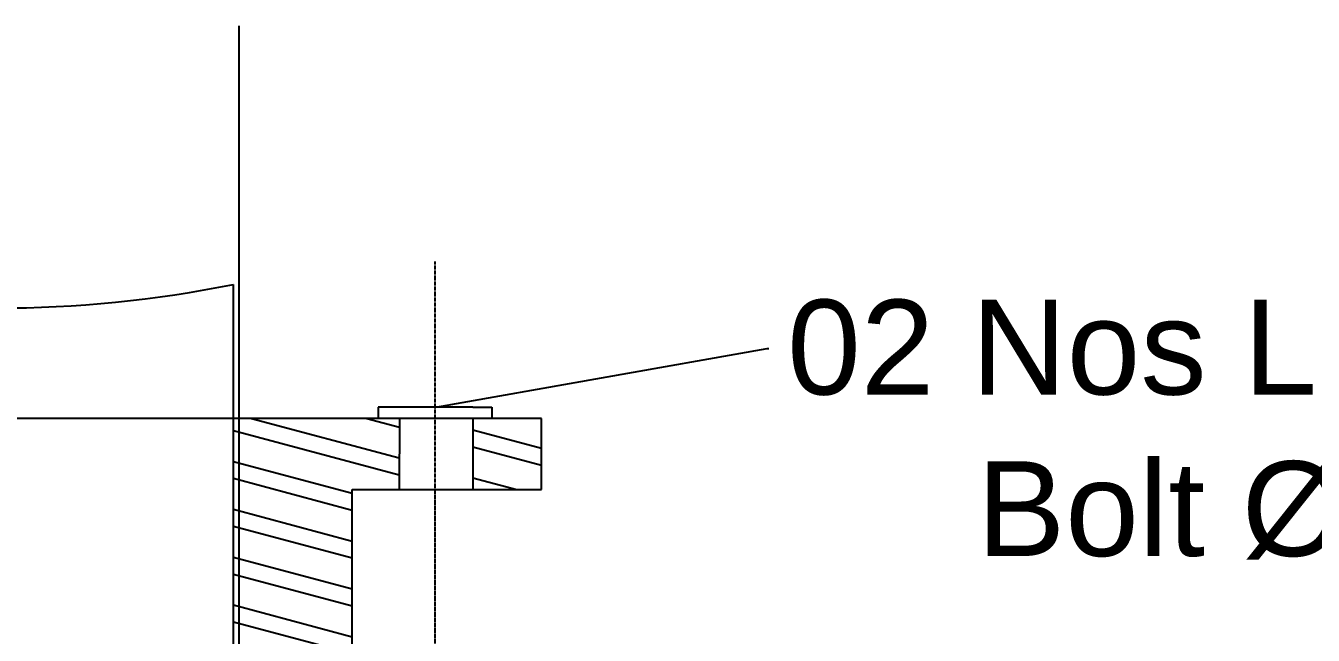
# Model space of a CAD drawing. Header units: millimetres. Extents: x 9612 to 23319, y 1863 to 14354.
# Drawn here: x 11687.1 to 11958.8, y 9008.7 to 9137.3 of the extents above; entities that cross this region are included whole.
import ezdxf

# ---------------------------------------------------------------- set-up
doc = ezdxf.new("R2010")
doc.units = ezdxf.units.MM
doc.header["$MEASUREMENT"] = 0
doc.linetypes.add('CENTER2', pattern=[1.125, 0.75, -0.125, 0.125, -0.125])
doc.styles.get("Standard").update_dxf_attribs({"font": 'arial.ttf'})

# ---------------------------------------------------------------- blocks, each defined once
blk = doc.blocks.new('ijkkkkkkkkk')
h = blk.add_hatch()
h.set_pattern_fill('STEEL', color=256, scale=93.6, angle=120)
h.set_pattern_definition([(165, (-1428.502, 1881.941), (-2.523486, -9.417777), []), (165, (-1432.724, 1879.504), (-2.523486, -9.417777), [])])
h.paths.add_polyline_path([(1155.61422, 1103.20065), (1121.11422, 1103.20065), (1121.11422, 1088.20065), (1130.60911, 1088.20065), (1130.60911, 1052.91424), (1155.61422, 1052.91424)])
h.paths.add_polyline_path([(1105.11422, 1103.20065), (1090.61422, 1103.20065), (1090.61422, 1088.20065), (1105.11422, 1088.20065)])
h.paths.add_polyline_path([(1280.61932, 1088.20065), (1290.5398, 1088.20065), (1290.61422, 1103.20065), (1255.61422, 1103.20065), (1255.61422, 1052.91424), (1280.61932, 1052.91424)])
h.paths.add_polyline_path([(1320.61422, 1103.20065), (1306.11422, 1103.20065), (1306.11422, 1088.20065), (1320.61422, 1088.20065)])
for p, q in [((1256.74454, 606.78155), (1256.74454, 1186.01506)), ((1320.61422, 1103.20065), (1090.61422, 1103.20065)), ((1290.11422, 1105.54736), (1286.11422, 1105.54736)), ((1286.11422, 1105.54736), (1286.11422, 1103.20065)), ((1306.11422, 1105.54736), (1290.11422, 1105.54736)), ((1290.61422, 1103.20065), (1290.5398, 1088.20065)), ((1306.11422, 1105.54736), (1310.11422, 1105.54736)), ((1306.11422, 1103.20065), (1306.11422, 1088.20065)), ((1310.11422, 1105.54736), (1310.11422, 1103.20065)), ((1280.61932, 1088.20065), (1320.61422, 1088.20065)), ((1280.61932, 1052.91424), (1280.61932, 1088.20065))]:
    blk.add_line(p, q)
at = {"linetype": 'CENTER2'}
blk.add_line((1298.11422, 994.06026), (1298.11422, 1136.29408), dxfattribs=at)
at = {"linetype": 'Continuous'}
for p, q in [((1255.61422, 701.63463), (1255.61422, 1131.46429)), ((1320.61422, 1103.20065), (1260.61422, 1103.20065)), ((1320.61422, 1088.20065), (1320.61422, 1103.20065))]:
    blk.add_line(p, q, dxfattribs=at)
at = {"linetype": 'ByBlock', "lineweight": -2}
for p, q in [((1298.29149, 1105.57861), (1368.22742, 1117.90672)), ((1368.22742, 1117.90672), (1368.58742, 1117.90672))]:
    blk.add_line(p, q, dxfattribs=at)
blk.add_ellipse((1205.61422, 1378.96429), major_axis=(178.54446, 178.54446), ratio=1, start_param=3.727653512, end_param=4.126328122)
blk.add_solid([(1298.29669, 1105.54906), (1298.11422, 1105.54736), (1298.28628, 1105.60815)])
for s, p in [('02 Nos Lock', (1372.4278, 1108.22732)), ('Bolt Ø 16', (1412.48237, 1074.15729))]:
    blk.add_text(s, height=20).set_placement(p)

msp = doc.modelspace()

# ---------------------------------------------------------------- block references
msp.add_blockref('ijkkkkkkkkk', (10475.34511, 7951.25402))

doc.saveas('drawing.dxf')
